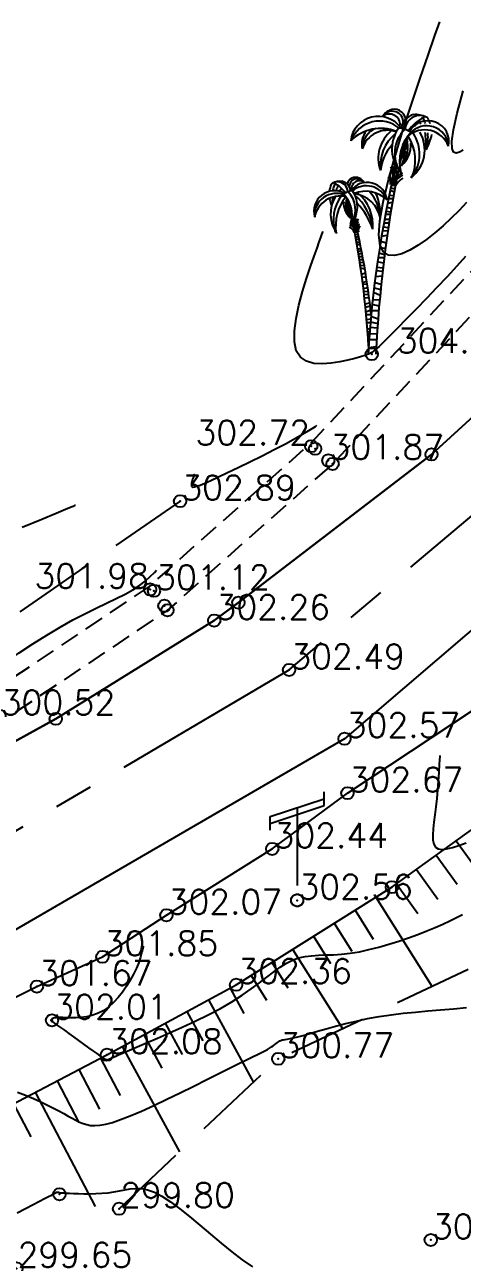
# Model space of a CAD drawing. Header units: millimetres. Extents: x 524954 to 526204, y 9523489 to 9524010.
# Drawn here: x 525954.1 to 525971.9, y 9523795 to 9523845.5 of the extents above; entities that cross this region are included whole.
import ezdxf
from ezdxf.enums import TextEntityAlignment as Align

# ---------------------------------------------------------------- set-up
doc = ezdxf.new("R2010")
doc.units = ezdxf.units.MM
doc.header["$PDMODE"] = 32
doc.header["$PDSIZE"] = 0.5
for name, pattern in [('ACAD_ISO12W100', [21, 12, -3, 0, -3, 0, -3]), ('AXES2', [28.575, 19.05, -3.175, 3.175, -3.175]), ('CACHE2', [4.7625, 3.175, -1.5875])]:
    doc.linetypes.add(name, pattern=pattern)
for name, color, linetype in [('Arbre', 34, 'ACAD_ISO12W100'), ('Axe_Route_Existante', 1, 'AXES2'), ('Bas_Talus', 40, 'CACHE2'), ('Bord_Route_Existante', 6, 'Continuous'), ('Borde_Piste', 7, 'CACHE2'), ('Caniveau', 5, 'CACHE2'), ('CN_01_00', 3, 'Continuous'), ('CN_02_00', 4, 'Continuous'), ('CN_05_00', 6, 'Continuous'), ('CN_10_00', 1, 'Continuous'), ('Haut_Talus', 30, 'Continuous'), ('Réseau_Electrique', 1, 'CACHE2'), ('Talus', 2, 'Continuous'), ('TopoAlt', 3, 'Continuous'), ('TOPOJIS', 7, 'Continuous')]:
    doc.layers.add(name, color=color, linetype=linetype)
doc.layers.add('Bord_Route_Existante_POLY3D', color=6, linetype='Continuous', plot=False)
doc.layers.add('Trottoir', color=7, linetype='Continuous', true_color=0xff6666)
doc.styles.add('Simplex 1.0', font='Simplex.shx', dxfattribs={"width": 0.99, "height": 1})

# ---------------------------------------------------------------- blocks, each defined once
blk = doc.blocks.new('TCPOINT M')
at = {"color": 0}
blk.add_point((0, 0), dxfattribs=at)
at = {"layer": 'TopoAlt', "style": 'Simplex 1.0', "width": 0.99}
blk.add_attdef('ALT', (0.15, 0.15), '', height=1, dxfattribs=at)
blk = doc.blocks.new('e004')
at = {"color": 0}
blk.add_line((0, 3.777478), (0, 0.25), dxfattribs=at)
for points in [[(-1.096503, 3.137365), (-1.096503, 3.412949), (1.096503, 4.142007), (1.096503, 4.417591)], [(-1.096503, 2.861781), (-1.096503, 3.137365), (1.096503, 3.866423), (1.096503, 4.142007)]]:
    blk.add_lwpolyline(points, dxfattribs=at)
blk.add_circle((0, 0), 0.25, dxfattribs=at)
blk = doc.blocks.new('v086')
at = {"color": 0, "linetype": 'Continuous'}
for p, q in [((0.913, 6.6), (0.752, 6.667)), ((0.778, 6.785), (0.937, 6.736)), ((0.648, 6.16), (0.843, 6.201)), ((0.866, 6.334), (0.683, 6.335)), ((0.712, 6.475), (0.89, 6.47)), ((0.759, 5.691), (0.557, 5.695)), ((0.464, 5.187), (0.677, 5.162)), ((0.704, 5.342), (0.492, 5.341)), ((0.521, 5.499), (0.728, 5.497)), ((-0.555, 4.897), (-0.67, 4.861)), ((-0.653, 4.763), (-0.537, 4.811)), ((-0.508, 4.672), (-0.636, 4.669)), ((-0.619, 4.571), (-0.487, 4.571)), ((0.585, 4.52), (0.362, 4.587)), ((0.399, 4.81), (0.632, 4.852)), ((0.654, 5.007), (0.437, 5.033)), ((-0.462, 4.445), (-0.603, 4.475)), ((-0.542, 4.106), (-0.396, 4.109)), ((0.524, 4.055), (0.288, 4.123)), ((0.323, 4.346), (0.559, 4.324)), ((-0.37, 3.967), (-0.52, 3.966)), ((-0.502, 3.854), (-0.349, 3.853)), ((-0.329, 3.742), (-0.483, 3.724)), ((-0.466, 3.612), (-0.309, 3.631)), ((0.204, 3.55), (0.459, 3.523)), ((0.48, 3.703), (0.235, 3.767)), ((0.261, 3.946), (0.51, 3.943)), ((-0.282, 3.47), (-0.45, 3.5)), ((-0.416, 3.26), (-0.255, 3.309)), ((-0.227, 3.135), (-0.397, 3.119)), ((0.153, 3.171), (0.421, 3.193)), ((0.442, 3.372), (0.183, 3.395)), ((-0.372, 2.924), (-0.202, 2.974)), ((-0.182, 2.846), (-0.362, 2.843)), ((-0.34, 2.67), (-0.163, 2.716)), ((-0.141, 2.559), (-0.325, 2.54)), ((0.094, 2.705), (0.363, 2.64)), ((0.383, 2.839), (0.119, 2.906)), ((-0.312, 2.431), (-0.125, 2.447)), ((-0.104, 2.285), (-0.298, 2.301)), ((-0.27, 2.046), (-0.079, 2.094)), ((0.299, 1.955), (0.016, 2.019)), ((0.038, 2.221), (0.323, 2.219)), ((0.339, 2.397), (0.071, 2.511)), ((-0.061, 1.949), (-0.256, 1.902)), ((-0.239, 1.726), (-0.045, 1.809)), ((-0.021, 1.599), (-0.227, 1.598)), ((0.256, 1.423), (-0.033, 1.532)), ((-0.009, 1.779), (0.284, 1.777)), ((-0.21, 1.407), (-0.041, 1.445)), ((-0.056, 1.279), (-0.199, 1.279)), ((-0.178, 1.022), (-0.075, 1.062)), ((0.23, 1.065), (-0.073, 1.089)), ((-0.053, 1.312), (0.243, 1.245)), ((-0.087, 0.913), (-0.169, 0.894)), ((-0.16, 0.764), (-0.099, 0.769)), ((-0.112, 0.592), (-0.148, 0.589)), ((0.199, 0.578), (-0.113, 0.58)), ((-0.093, 0.846), (0.214, 0.823)), ((-0.137, 0.413), (-0.125, 0.413)), ((-0.135, 0.268), (0.184, 0.313))]:
    blk.add_line(p, q, dxfattribs=at)
for points in [[(0.584, 5.832), (0.778, 5.806), (0.799, 5.939), (0.613, 5.982)], [(-0.415, 4.208), (-0.555, 4.19), (-0.571, 4.285), (-0.436, 4.316)]]:
    blk.add_lwpolyline(points, dxfattribs=at)
for centre, major_axis, start_param, end_param in [((0.266, 8.565), (-0.8, 0.8), 4.543621, 6.949563), ((0.968, 9.378), (-0.434, 0.434), -0.365374, 0.270207), ((0.833, 9.452), (0.32, 0.32), 5.432163, 8.042812), ((0.717, 9.35), (-0.311, 0.311), 3.856519, 6.124858), ((0.915, 9.496), (0.343, 0.343), 5.721264, 7.488608), ((1.885, 9.087), (0.5, 0.5), 1.055685, 2.130159), ((1.885, 9.087), (0.5, 0.5), 1.055685, 2.130159), ((1.97, 9.112), (0.439, 0.439), 0.765205, 2.28061), ((2.981, 8.053), (-1.288, 1.288), -0.289655, 0.172518), ((2.287, 8.66), (0.606, 0.606), 5.286268, 8.128331), ((1.797, 8.907), (0.606, 0.606), 0.275761, 0.900245), ((0.637, 8.832), (-1.169, 1.169), 4.279385, 4.429902), ((2.176, 9.543), (0.0913, 0.0913), 5.969701, 7.564327), ((1.04, 8.963), (0.993, 0.993), 5.803876, 5.969701), ((0.366, 7.455), (1.235, 1.235), 0.409404, 1.562431), ((0.314, 8.27), (-0.872, 0.872), -1.489859, 0.40733), ((0.506, 8.544), (0.648, 0.648), 1.707828, 2.553633), ((0.635, 8.051), (-0.76, 0.76), -1.130412, 0.48989), ((0.451, 8.426), (0.582, 0.582), 1.148453, 2.364576), ((1.698, 7.989), (1.013, 1.013), 1.456119, 2.71469), ((2.25, 8.364), (1.013, 1.013), 1.741925, 3.086276), ((2.297, 8.181), (0.965, 0.965), 1.554627, 2.949564), ((1.153, 9.112), (-0.0757, 0.0757), -1.073976, 0.017832), ((0.467, 6.801), (1.781, 1.781), 0.315724, 0.49682), ((1.754, 9.274), (-0.345, 0.345), 0.96682, 0.985777), ((2.154, 8.101), (0.737, 0.737), 5.869256, 7.785388), ((0.37, 8.139), (-1.114, 1.114), 4.602344, 4.657259), ((2.237, 8.42), (0.63, 0.63), 5.564562, 7.94182), ((0.75, 8.328), (0.995, 0.995), 6.24768, 6.304825), ((-0.968, 7.714), (-2.401, 2.401), 4.43811, 4.489577), ((2.017, 7.689), (-1.182, 1.182), -0.096845, 0.891685), ((2.834, 7.856), (1.21, 1.21), 1.583096, 2.62056), ((51.902, -2.809), (36.668, 36.668), 2.132745, 2.151605), ((0.291, 8.43), (-0.832, 0.832), 3.249537, 4.248088), ((0.524, 8.52), (0.759, 0.759), 4.6172, 5.568591), ((-0.401, 8.364), (-1.24, 1.24), 3.518038, 4.059932), ((1.666, 8.435), (0.295, 0.295), 1.54591, 2.412667), ((1.734, 8.295), (-0.328, 0.328), -0.177386, 0.514376), ((1.815, 8.311), (-0.404, 0.404), -0.119118, 0.32789), ((-0.054, 7.901), (-1.291, 1.291), 3.518519, 4.50058), ((0.75, 8.328), (0.995, 0.995), 4.570413, 6.034338), ((0.37, 8.139), (-1.114, 1.114), 3.329859, 4.501417), ((-2.21, 8.417), (-3.129, 3.129), 3.915053, 4.068097), ((0.637, 8.832), (1.169, 1.169), 5.194213, 5.609916), ((0.283, 9.406), (-1.561, 1.561), 3.422204, 3.722974), ((2.151, 7.303), (1.276, 1.276), 1.609765, 2.254459), ((2.013, 7.74), (-0.638, 0.638), -0.106229, 0.516912), ((2.434, 7.151), (-1.044, 1.044), -0.018257, 0.226861), ((1.697, 7.845), (0.372, 0.372), 1.40174, 2.097976), ((1.622, 8.177), (0.303, 0.303), 1.189404, 2.251617), ((1.484, 8.101), (0.197, 0.197), 1.006897, 1.966877), ((1.765, 7.894), (0.476, 0.476), 1.25274, 1.625031), ((45.14, -2.749), (-32.085, 32.085), 0.553165, 0.725224), ((0.346, 7.289), (-0.374, 0.374), 3.587417, 4.609071), ((-0.217, 7.332), (0.798, 0.798), 5.302294, 5.778335), ((0.414, 7.627), (-0.378, 0.378), 3.819968, 4.421803), ((1.319, 7.539), (-0.237, 0.237), 0.412988, 0.738533), ((-0.655, 6.855), (-0.248, 0.248), -1.205423, 0.561922), ((-0.596, 6.823), (-0.231, 0.231), 4.523559, 7.134208), ((-0.512, 6.75), (0.225, 0.225), 0.158328, 2.426666), ((-0.693, 6.77), (0.314, 0.314), 6.012978, 6.648559), ((52.179, -2.531), (36.822, 36.822), 2.16181, 2.307515), ((0.453, 6.995), (-0.222, 0.222), 3.66663, 4.742017), ((-0.529, 6.941), (0.94, 0.94), 5.510562, 5.816225), ((0.198, 7.113), (-0.49, 0.49), 3.668676, 4.501656), ((1.364, 6.874), (0.351, 0.351), 1.169093, 2.410748), ((1.456, 6.782), (-0.39, 0.39), -0.391749, 0.624931), ((0.405, 7.376), (0.425, 0.425), 5.004172, 5.80219), ((1.718, 6.472), (-0.594, 0.594), -0.216525, 0.292256), ((1.311, 7.075), (-0.22, 0.22), -0.57051, 0.731872), ((-1.522, 5.832), (0.589, 0.589), 0.26243, 2.651274), ((-1.443, 5.658), (0.633, 0.633), 0.411996, 2.390474), ((0.803, 5.999), (1.855, 1.855), 1.992729, 2.110793), ((-1.565, 6.889), (0.066, 0.066), 0.289655, 1.88428), ((1.21, 5.844), (-2.07, 2.07), 0.3977, 0.502534), ((-1.291, 6.429), (-0.438, 0.438), -0.900245, -0.275761), ((-2.147, 5.813), (-0.931, 0.931), 4.539871, 5.002044), ((5.915, 3.852), (5.578, 5.578), 1.96265, 1.991354), ((-1.417, 6.578), (-0.317, 0.317), 4.002575, 5.51798), ((-0.086, 4.876), (1.535, 1.535), 1.328193, 1.397872), ((-1.355, 6.56), (0.361, 0.361), 5.723823, 6.798297), ((-0.331, 4.908), (-1.287, 1.287), -0.49682, -0.315724), ((-0.331, 4.908), (-1.287, 1.287), -0.49682, -0.315724), ((-0.261, 5.875), (0.805, 0.805), 1.625926, 1.680842), ((-1.653, 5.905), (0.697, 0.697), 4.904417, 6.299355), ((-1.261, 6.695), (0.249, 0.249), 5.297409, 5.316365), ((-0.186, 6.183), (-0.578, 0.578), 4.046011, 6.451954), ((-0.826, 6.578), (-0.0547, 0.0547), 4.694557, 5.786365), ((-1.619, 6.037), (0.732, 0.732), 4.767705, 6.112057), ((-0.22, 5.97), (0.63, 0.63), 5.875855, 7.773045), ((-0.258, 5.38), (-0.892, 0.892), -1.562431, -0.409404), ((-1.683, 5.25), (-1.222, 1.222), 3.835413, 4.803049), ((-1.293, 5.51), (-1.157, 1.157), 3.961981, 4.687715), ((-2.064, 5.626), (-1.713, 1.713), 3.88614, 4.326018), ((-1.291, 5.373), (0.756, 0.756), 0.562555, 2.151709), ((-0.324, 5.716), (0.96, 0.96), 1.806808, 2.971312), ((-0.154, 6.644), (1.128, 1.128), 2.560211, 2.730874), ((0.109, 5.469), (-1.184, 1.184), 0.16604, 1.088775), ((-0.41, 6.23), (0.845, 0.845), 2.244066, 2.403414), ((0.545, 5.199), (-1.427, 1.427), 0.136365, 0.927497), ((1.648, 5.929), (2.261, 2.261), 2.215089, 2.221901), ((-0.372, 6.15), (0.548, 0.548), 2.285391, 3.236781), ((-2.041, 5.67), (0.874, 0.874), 5.233422, 6.270885), ((-0.204, 6.085), (-0.601, 0.601), 0.464301, 1.462852), ((-1.246, 5.988), (-0.237, 0.237), 4.198013, 4.889775), ((-1.305, 5.999), (0.292, 0.292), 5.955295, 6.402303), ((-1.269, 5.698), (0.344, 0.344), 6.22895, 6.601242), ((-1.166, 5.902), (0.219, 0.219), 5.602365, 6.664577), ((-1.447, 5.587), (0.461, 0.461), 5.766274, 6.389415), ((0.296, 6.037), (-0.896, 0.896), 0.652457, 1.194351), ((-1.197, 6.089), (0.213, 0.213), 5.441314, 6.308071), ((-37.491, -2.035), (26.491, 26.491), 5.702377, 5.721237), ((-0.872, 5.302), (0.884, 0.884), 5.679028, 6.942131), ((-2.098, 4.862), (-1.52, 1.52), 4.042777, 4.780183), ((-2.694, 4.195), (-2.034, 2.034), 4.243986, 4.67699), ((-1.066, 5.847), (0.143, 0.143), 5.887105, 6.847085), ((-1.752, 5.161), (0.755, 0.755), 6.056324, 6.301442), ((-1.22, 5.662), (0.269, 0.269), 5.756005, 6.452242), ((-32.606, -1.991), (-23.181, 23.181), 4.03758, 4.159224), ((-0.293, 5.505), (-0.273, 0.273), 0.290586, 0.892421), ((-1.235, 4.67), (0.429, 0.429), 5.990929, 6.49971), ((-0.94, 5.106), (-0.159, 0.159), 3.980517, 5.282899), ((-1.045, 4.894), (0.282, 0.282), 5.658255, 6.674934), ((-0.979, 4.961), (0.254, 0.254), 5.443234, 6.684889), ((-37.691, -1.834), (26.602, 26.602), 5.555024, 5.692172), ((-0.286, 5.324), (0.307, 0.307), 2.051791, 2.84981), ((-0.947, 5.442), (-0.171, 0.171), 3.973856, 4.299401), ((0.163, 5.292), (-0.577, 0.577), 0.504851, 0.980892), ((-0.137, 5.134), (-0.354, 0.354), 0.210733, 1.043713), ((-0.243, 5.261), (-0.271, 0.271), 0.103318, 1.124972), ((0.389, 5.009), (-0.679, 0.679), 0.46696, 0.772623), ((-0.321, 5.048), (-0.161, 0.161), -0.029628, 1.045759)]:
    blk.add_ellipse(centre, major_axis=major_axis, ratio=1, start_param=start_param, end_param=end_param, dxfattribs=at)

msp = doc.modelspace()

# ---------------------------------------------------------------- linework, layer by layer
at = {"layer": 'Axe_Route_Existante', "ltscale": 0.5, "flags": 128}
msp.add_lwpolyline([(525586.699, 9523773.004), (525594.438, 9523777.106), (525618.223, 9523789.407), (525625.013, 9523793.73), (525631.595, 9523797.596), (525637.632, 9523800.898), (525652.791, 9523807.42), (525669.106, 9523811.823), (525685.979, 9523814.884), (525693.088, 9523815.654), (525707.454, 9523816.694), (525717.039, 9523816.84), (525725.297, 9523816.644), (525729.698, 9523816.378), (525741.406, 9523815.177), (525741.84, 9523815.117), (525749.699, 9523813.877), (525775.145, 9523809.302), (525803.422, 9523804.201), (525817.048, 9523801.682), (525827.851, 9523799.771), (525839.056, 9523798.429), (525854.65, 9523797.376), (525870.172, 9523796.814), (525884.208, 9523797.02), (525899.003, 9523797.789), (525917.125, 9523799.773), (525932.341, 9523803.156), (525937.747, 9523804.809), (525941.803, 9523806.256), (525947.141, 9523808.768), (525964.848, 9523819.198), (525980.541, 9523832.453), (525991.817, 9523846.401), (526001.896, 9523863.645), (526032.968, 9523917.472), (526051.53, 9523951.634), (526076.259, 9523995.188)], dxfattribs=at)
at = {"layer": 'Bas_Talus', "flags": 128}
msp.add_lwpolyline([(525957.92, 9523797.232), (525964.409, 9523803.341), (525972.235, 9523807.045), (525974.688, 9523809.256)], dxfattribs=at)
at = {"layer": 'Bord_Route_Existante', "flags": 128}
for points in [[(526005.046, 9523861.929), (525996.6, 9523847.299), (525994.689, 9523844.347), (525983.277, 9523830.232), (525967.105, 9523816.393), (525948.42, 9523805.544), (525945.886, 9523804.22), (525940.911, 9523802.137), (525933.059, 9523799.742), (525917.724, 9523796.301), (525910.579, 9523795.372), (525899.19, 9523794.37), (525884.152, 9523793.467), (525869.882, 9523793.206)], [(525875.063, 9523800.284), (525883.995, 9523800.513), (525886.131, 9523800.645), (525898.814, 9523801.282), (525903.445, 9523801.665), (525909.479, 9523802.36), (525914.558, 9523802.959), (525916.743, 9523803.267), (525920.356, 9523803.894), (525926.379, 9523805.213), (525931.338, 9523806.479), (525932.816, 9523806.972), (525940.502, 9523809.723), (525945.585, 9523811.907), (525947.852, 9523813.075), (525955.344, 9523817.205), (525961.799, 9523821.209), (525962.781, 9523821.94), (525970.648, 9523827.982), (525977.621, 9523834.354)]]:
    msp.add_lwpolyline(points, dxfattribs=at)
at = {"layer": 'Bord_Route_Existante_POLY3D'}
for points in [[(526013.154, 9523890.734, 308.37), (526004.258, 9523874.895, 307.32), (525999.818, 9523866.981, 306.67), (525998.821, 9523865.297, 306.55), (525997.166, 9523862.351, 306.27), (525993.25, 9523855.431, 305.7), (525990.485, 9523850.842, 305.34), (525988.674, 9523848.001, 305.08), (525987.097, 9523845.854, 304.87), (525979.224, 9523836.114, 304.02), (525977.621, 9523834.354, 303.84), (525970.648, 9523827.982, 303.12), (525962.781, 9523821.94, 302.36), (525961.799, 9523821.209, 302.26), (525955.344, 9523817.205, 301.72), (525947.852, 9523813.075, 301.05)], [(526013.385, 9523876.804, 307.75), (526006.191, 9523863.842, 306.89), (526005.046, 9523861.929, 306.73), (525996.6, 9523847.299, 305.51), (525994.689, 9523844.347, 305.26), (525983.277, 9523830.232, 304.05), (525967.105, 9523816.393, 302.57), (525948.42, 9523805.544, 301.06), (525945.886, 9523804.22, 300.87), (525940.911, 9523802.137, 300.45), (525933.059, 9523799.742, 299.83), (525917.724, 9523796.301, 298.79), (525915.068, 9523795.885, 298.64), (525910.579, 9523795.372, 298.26), (525899.19, 9523794.37, 297.34), (525884.152, 9523793.467, 296.28), (525869.882, 9523793.206, 295.29)]]:
    msp.add_polyline3d(points, dxfattribs=at)
at = {"layer": 'Borde_Piste', "elevation": 302.89, "flags": 128}
msp.add_lwpolyline([(525960.409, 9523826.078), (525946.893, 9523816.754), (525938.312, 9523817.36), (525915.502, 9523818.886), (525917.749, 9523824.434)], dxfattribs=at)
at = {"layer": 'Caniveau', "ltscale": 0.25, "elevation": 307.27, "flags": 128}
for points in [[(526001.693, 9523876.706), (525992.67, 9523862.583), (525988.317, 9523856.056), (525986.483, 9523853.58), (525979.846, 9523844.667), (525972.556, 9523835.757), (525965.764, 9523828.474), (525959.142, 9523822.599), (525952.525, 9523818.152), (525945.24, 9523814.478), (525937.422, 9523811.365), (525929.415, 9523808.87), (525922.977, 9523807.359), (525911.343, 9523805.517), (525900.219, 9523804.772), (525883.548, 9523804.534), (525871.514, 9523804.226), (525863.676, 9523804.152), (525858.551, 9523804.354), (525852.271, 9523804.619), (525845.799, 9523805.015), (525839.474, 9523805.458), (525832.921, 9523806.263), (525825.213, 9523807.529), (525818.468, 9523808.739), (525811.153, 9523810.025), (525805.831, 9523810.986), (525799.485, 9523812), (525787.157, 9523814.173), (525774.027, 9523816.47), (525761.815, 9523818.599), (525751.77, 9523820.346), (525742.028, 9523821.356), (525725.747, 9523822.327), (525717.412, 9523822.531), (525706.745, 9523822.088), (525692.923, 9523821.483), (525685.51, 9523820.415), (525667.69, 9523817.467), (525650.531, 9523812.577), (525633.827, 9523805.677), (525628.951, 9523803.575)], [(526002.725, 9523876.046), (525993.696, 9523861.913), (525989.319, 9523855.351), (525987.467, 9523852.849), (525980.812, 9523843.913), (525973.479, 9523834.951), (525966.621, 9523827.596), (525959.894, 9523821.628), (525953.145, 9523817.092), (525945.744, 9523813.359), (525937.832, 9523810.209), (525929.738, 9523807.687), (525923.213, 9523806.156), (525911.48, 9523804.298), (525900.269, 9523803.548), (525883.572, 9523803.309), (525871.536, 9523803.001), (525863.657, 9523802.926), (525858.501, 9523803.129), (525852.208, 9523803.396), (525845.719, 9523803.793), (525839.356, 9523804.238), (525832.747, 9523805.05), (525825.006, 9523806.322), (525818.254, 9523807.532), (525810.938, 9523808.819), (525805.625, 9523809.779), (525799.282, 9523810.792), (525786.945, 9523812.967), (525773.816, 9523815.263), (525761.605, 9523817.392), (525751.602, 9523819.132), (525741.928, 9523820.134), (525725.695, 9523821.102), (525717.422, 9523821.306), (525706.806, 9523820.864), (525693.255, 9523820.056), (525685.68, 9523819.201), (525667.959, 9523816.269), (525650.934, 9523811.417), (525634.345, 9523804.565), (525630.007, 9523801.744)]]:
    msp.add_lwpolyline(points, dxfattribs=at)
at = {"layer": 'CN_01_00', "flags": 128}
for points, elevation in [([(525960.985, 9523827.167), (525960.985, 9523827.167), (525960.985, 9523827.166), (525960.983, 9523827.162), (525960.981, 9523827.155), (525960.977, 9523827.143), (525960.97, 9523827.125), (525960.962, 9523827.1), (525960.95, 9523827.067), (525960.936, 9523827.026), (525960.919, 9523826.977), (525960.903, 9523826.924), (525960.889, 9523826.87), (525960.877, 9523826.816), (525960.87, 9523826.765), (525960.87, 9523826.721), (525960.878, 9523826.685), (525960.896, 9523826.66), (525960.933, 9523826.649), (525960.994, 9523826.656), (525961.09, 9523826.684), (525961.226, 9523826.735), (525961.413, 9523826.814), (525961.657, 9523826.923), (525961.966, 9523827.066), (525962.345, 9523827.244), (525962.779, 9523827.452), (525963.252, 9523827.682), (525963.746, 9523827.928), (525964.243, 9523828.181), (525964.726, 9523828.435), (525965.177, 9523828.682), (525965.579, 9523828.915), (525965.918, 9523829.128), (525965.982, 9523829.172)], 303), ([(525953.98, 9523825.017), (525954.781, 9523825.349), (525955.355, 9523825.587), (525955.74, 9523825.746), (525955.973, 9523825.843), (525956.093, 9523825.892), (525956.137, 9523825.911), (525956.143, 9523825.913)], 303), ([(525970.99, 9523815.709), (525970.988, 9523815.685), (525970.966, 9523815.361), (525970.943, 9523815.02), (525970.918, 9523814.667), (525970.891, 9523814.31), (525970.859, 9523813.957), (525970.824, 9523813.615), (525970.785, 9523813.291), (525970.747, 9523812.99), (525970.717, 9523812.716), (525970.702, 9523812.473), (525970.708, 9523812.266), (525970.741, 9523812.099), (525970.808, 9523811.976), (525970.915, 9523811.902), (525971.068, 9523811.879), (525971.264, 9523811.9), (525971.498, 9523811.957), (525971.766, 9523812.041), (525972.066, 9523812.143)], 303), ([(525953.784, 9523801.986), (525954.116, 9523801.855), (525954.435, 9523801.721), (525954.735, 9523801.587), (525955.01, 9523801.457), (525955.255, 9523801.333), (525955.474, 9523801.216), (525955.67, 9523801.108), (525955.848, 9523801.008), (525956.011, 9523800.918), (525956.164, 9523800.837), (525956.311, 9523800.767), (525956.455, 9523800.708), (525956.603, 9523800.662), (525956.761, 9523800.631), (525956.937, 9523800.621), (525957.139, 9523800.635), (525957.377, 9523800.677), (525957.657, 9523800.752), (525957.987, 9523800.863), (525958.377, 9523801.016), (525958.83, 9523801.211), (525959.332, 9523801.44), (525959.867, 9523801.694), (525960.417, 9523801.962), (525960.966, 9523802.234), (525961.495, 9523802.498), (525961.987, 9523802.746), (525962.426, 9523802.966), (525962.798, 9523803.15), (525963.107, 9523803.302), (525963.36, 9523803.425), (525963.564, 9523803.524), (525963.729, 9523803.604), (525963.86, 9523803.669), (525963.967, 9523803.725), (525964.056, 9523803.776), (525964.134, 9523803.826), (525964.203, 9523803.875), (525964.266, 9523803.921), (525964.322, 9523803.965), (525964.374, 9523804.005), (525964.423, 9523804.04), (525964.47, 9523804.07), (525964.517, 9523804.094), (525964.565, 9523804.111), (525964.62, 9523804.123), (525964.688, 9523804.135), (525964.774, 9523804.15), (525964.885, 9523804.17), (525965.027, 9523804.2), (525965.205, 9523804.242), (525965.425, 9523804.299), (525965.693, 9523804.374), (525966.003, 9523804.464), (525966.353, 9523804.564), (525966.737, 9523804.67), (525967.15, 9523804.778), (525967.588, 9523804.882), (525968.045, 9523804.98), (525968.517, 9523805.066), (525969, 9523805.138), (525969.492, 9523805.198), (525969.993, 9523805.249), (525970.503, 9523805.294), (525971.02, 9523805.338), (525971.545, 9523805.383), (525972.075, 9523805.433)], 301)]:
    msp.add_lwpolyline(points, dxfattribs=dict(at, elevation=elevation))
at = {"layer": 'CN_02_00', "flags": 128}
for points, elevation in [([(525971.934, 9523840.385), (525971.787, 9523840.3), (525971.654, 9523840.262), (525971.55, 9523840.303), (525971.488, 9523840.454), (525971.482, 9523840.748), (525971.547, 9523841.216), (525971.695, 9523841.89), (525971.94, 9523842.802)], 306), ([(525972.037, 9523836.054), (525971.681, 9523835.656), (525971.286, 9523835.227), (525970.866, 9523834.783), (525970.438, 9523834.336), (525970.017, 9523833.902), (525969.619, 9523833.494), (525969.258, 9523833.127), (525968.951, 9523832.816), (525968.707, 9523832.57), (525968.516, 9523832.383), (525968.36, 9523832.245), (525968.223, 9523832.143), (525968.088, 9523832.069), (525967.939, 9523832.01), (525967.759, 9523831.956), (525967.531, 9523831.897), (525967.245, 9523831.825), (525966.915, 9523831.754), (525966.561, 9523831.697), (525966.203, 9523831.672), (525965.862, 9523831.694), (525965.558, 9523831.78), (525965.311, 9523831.945), (525965.141, 9523832.204), (525965.062, 9523832.568), (525965.065, 9523833.017), (525965.132, 9523833.526), (525965.248, 9523834.068), (525965.395, 9523834.619), (525965.559, 9523835.152), (525965.722, 9523835.642), (525965.869, 9523836.064), (525965.985, 9523836.397), (525966.073, 9523836.647), (525966.136, 9523836.826), (525966.178, 9523836.946), (525966.203, 9523837.019), (525966.216, 9523837.057), (525966.221, 9523837.07), (525966.222, 9523837.072)], 304), ([(525950.868, 9523817.794), (525951.029, 9523817.908), (525951.379, 9523818.157), (525951.79, 9523818.452), (525952.255, 9523818.784), (525952.761, 9523819.142), (525953.298, 9523819.516), (525953.853, 9523819.894), (525954.416, 9523820.265), (525954.975, 9523820.619), (525955.519, 9523820.944), (525956.039, 9523821.233), (525956.529, 9523821.488), (525956.989, 9523821.715), (525957.416, 9523821.92), (525957.809, 9523822.109), (525958.165, 9523822.288), (525958.481, 9523822.463), (525958.757, 9523822.64), (525958.991, 9523822.822), (525959.19, 9523823.003), (525959.362, 9523823.175), (525959.446, 9523823.26)], 302), ([(525958.904, 9523807.938), (525958.9, 9523807.909), (525958.855, 9523807.7), (525958.796, 9523807.487), (525958.721, 9523807.267), (525958.627, 9523807.037), (525958.513, 9523806.797), (525958.381, 9523806.551), (525958.231, 9523806.306), (525958.065, 9523806.067), (525957.885, 9523805.841), (525957.691, 9523805.635), (525957.486, 9523805.454), (525957.27, 9523805.305), (525957.046, 9523805.192), (525956.818, 9523805.113), (525956.591, 9523805.06), (525956.369, 9523805.03), (525956.158, 9523805.017), (525955.962, 9523805.015), (525955.786, 9523805.02), (525955.635, 9523805.024), (525955.513, 9523805.026), (525955.416, 9523805.023), (525955.342, 9523805.017), (525955.287, 9523805.009), (525955.248, 9523804.999), (525955.221, 9523804.988), (525955.202, 9523804.976), (525955.188, 9523804.965), (525955.177, 9523804.955), (525955.167, 9523804.946), (525955.158, 9523804.938), (525955.152, 9523804.931), (525955.147, 9523804.925), (525955.143, 9523804.919), (525955.142, 9523804.914), (525955.142, 9523804.909), (525955.145, 9523804.904), (525955.153, 9523804.896), (525955.171, 9523804.882), (525955.203, 9523804.859), (525955.252, 9523804.825), (525955.322, 9523804.775), (525955.417, 9523804.707), (525955.541, 9523804.618), (525955.695, 9523804.506), (525955.875, 9523804.375), (525956.07, 9523804.233), (525956.274, 9523804.085), (525956.478, 9523803.937), (525956.674, 9523803.795), (525956.854, 9523803.665), (525957.01, 9523803.555), (525957.135, 9523803.467), (525957.233, 9523803.402), (525957.308, 9523803.356), (525957.364, 9523803.327), (525957.407, 9523803.311), (525957.44, 9523803.307), (525957.47, 9523803.312), (525957.499, 9523803.323), (525957.534, 9523803.338), (525957.583, 9523803.36), (525957.655, 9523803.392), (525957.758, 9523803.438), (525957.901, 9523803.501), (525958.092, 9523803.584), (525958.342, 9523803.692), (525958.658, 9523803.826), (525959.045, 9523803.991), (525959.491, 9523804.182), (525959.981, 9523804.396), (525960.498, 9523804.628), (525961.026, 9523804.876), (525961.549, 9523805.134), (525962.052, 9523805.399), (525962.518, 9523805.667), (525962.936, 9523805.933), (525963.308, 9523806.193), (525963.642, 9523806.443), (525963.944, 9523806.677), (525964.222, 9523806.891), (525964.484, 9523807.081), (525964.736, 9523807.24), (525964.985, 9523807.365), (525965.237, 9523807.454), (525965.497, 9523807.511), (525965.766, 9523807.545), (525966.046, 9523807.564), (525966.341, 9523807.576), (525966.653, 9523807.589), (525966.983, 9523807.611), (525967.335, 9523807.649), (525967.709, 9523807.711), (525968.1, 9523807.794), (525968.503, 9523807.895), (525968.91, 9523808.011), (525969.316, 9523808.138), (525969.713, 9523808.273), (525970.096, 9523808.414), (525970.458, 9523808.555), (525970.794, 9523808.696), (525971.105, 9523808.833), (525971.394, 9523808.969), (525971.663, 9523809.101), (525971.914, 9523809.229)], 302)]:
    msp.add_lwpolyline(points, dxfattribs=dict(at, elevation=elevation))
at = {"layer": 'CN_05_00', "elevation": 305, "flags": 128}
msp.add_lwpolyline([(525972.08, 9523838.257), (525971.774, 9523837.931), (525971.453, 9523837.612), (525971.122, 9523837.305), (525970.784, 9523837.015), (525970.442, 9523836.75), (525970.1, 9523836.512), (525969.761, 9523836.312), (525969.439, 9523836.165), (525969.145, 9523836.091), (525968.891, 9523836.11), (525968.692, 9523836.241), (525968.558, 9523836.504), (525968.503, 9523836.918), (525968.54, 9523837.503), (525968.676, 9523838.267), (525968.895, 9523839.176), (525969.176, 9523840.182), (525969.499, 9523841.239), (525969.842, 9523842.302), (525970.185, 9523843.324), (525970.507, 9523844.259), (525970.787, 9523845.06), (525970.984, 9523845.622)], dxfattribs=at)
at = {"layer": 'CN_10_00', "elevation": 300, "flags": 128}
msp.add_lwpolyline([(525953.772, 9523797.058), (525954.115, 9523797.237), (525954.422, 9523797.397), (525954.682, 9523797.533), (525954.891, 9523797.642), (525955.051, 9523797.726), (525955.17, 9523797.789), (525955.254, 9523797.834), (525955.31, 9523797.865), (525955.344, 9523797.883), (525955.364, 9523797.894), (525955.376, 9523797.901), (525955.385, 9523797.905), (525955.394, 9523797.909), (525955.401, 9523797.911), (525955.408, 9523797.912), (525955.414, 9523797.913), (525955.42, 9523797.913), (525955.426, 9523797.912), (525955.432, 9523797.91), (525955.438, 9523797.909), (525955.445, 9523797.907), (525955.452, 9523797.905), (525955.458, 9523797.902), (525955.465, 9523797.9), (525955.471, 9523797.897), (525955.477, 9523797.894), (525955.482, 9523797.892), (525955.488, 9523797.889), (525955.497, 9523797.887), (525955.516, 9523797.884), (525955.547, 9523797.881), (525955.597, 9523797.877), (525955.67, 9523797.873), (525955.769, 9523797.868), (525955.901, 9523797.862), (525956.068, 9523797.855), (525956.264, 9523797.848), (525956.484, 9523797.844), (525956.722, 9523797.844), (525956.97, 9523797.849), (525957.222, 9523797.862), (525957.472, 9523797.884), (525957.713, 9523797.916), (525957.94, 9523797.959), (525958.159, 9523798.005), (525958.376, 9523798.042), (525958.598, 9523798.06), (525958.832, 9523798.05), (525959.084, 9523798), (525959.36, 9523797.9), (525959.669, 9523797.741), (525960.014, 9523797.515), (525960.391, 9523797.233), (525960.792, 9523796.908), (525961.213, 9523796.556), (525961.644, 9523796.19), (525962.081, 9523795.824), (525962.516, 9523795.473), (525962.942, 9523795.15), (525963.355, 9523794.867)], dxfattribs=at)
at = {"layer": 'Haut_Talus', "flags": 128}
msp.add_lwpolyline([(525947.424, 9523798.263), (525957.429, 9523803.508), (525962.69, 9523806.365), (525969.035, 9523810.342), (525972.76, 9523813.03)], dxfattribs=at)
at = {"layer": 'Talus'}
for p, q in [((525971.653, 9523812.231), (525974.149, 9523808.77)), ((525970.842, 9523811.646), (525971.695, 9523810.463)), ((525970.031, 9523811.061), (525970.906, 9523809.849)), ((525969.22, 9523810.476), (525970.091, 9523809.269)), ((525968.381, 9523809.933), (525970.659, 9523806.299)), ((525967.534, 9523809.401), (525968.272, 9523808.224)), ((525966.687, 9523808.87), (525967.404, 9523807.726)), ((525965.839, 9523808.339), (525966.536, 9523807.228)), ((525964.992, 9523807.808), (525967.018, 9523804.576)), ((525964.145, 9523807.277), (525964.799, 9523806.233)), ((525963.298, 9523806.745), (525963.931, 9523805.735)), ((525962.441, 9523806.23), (525963.009, 9523805.184)), ((525960.684, 9523805.275), (525961.336, 9523804.075)), ((525961.563, 9523805.752), (525963.392, 9523802.384)), ((525959.805, 9523804.798), (525960.499, 9523803.521)), ((525958.926, 9523804.321), (525959.662, 9523802.966)), ((525958.047, 9523803.843), (525960.38, 9523799.548)), ((525957.167, 9523803.37), (525957.968, 9523801.842)), ((525956.281, 9523802.906), (525957.125, 9523801.295)), ((525955.395, 9523802.441), (525956.283, 9523800.748)), ((525954.51, 9523801.977), (525956.947, 9523797.328)), ((525953.624, 9523801.513), (525954.335, 9523800.157))]:
    msp.add_line(p, q, dxfattribs=at)
at = {"layer": 'Trottoir', "flags": 128}
msp.add_lwpolyline([(525946.48, 9523802.409), (525949.133, 9523803.684), (525950.999, 9523804.506), (525954.577, 9523806.288), (525957.242, 9523807.502), (525959.849, 9523809.195), (525964.162, 9523811.9), (525967.225, 9523814.173), (525972.398, 9523817.593), (525974.834, 9523819.573), (525977.049, 9523821.463), (525979.326, 9523823.405), (525979.326, 9523823.405), (525981.366, 9523825.352), (525983.733, 9523827.544), (525985.547, 9523829.419), (525989.751, 9523834.182), (525992.374, 9523837.546), (525995.729, 9523842.081), (525998.384, 9523846.01), (526006.94, 9523861.025), (526013.783, 9523873.096)], dxfattribs=at)

# ---------------------------------------------------------------- block references
at = {"layer": 'Arbre', "color": 3}
msp.add_blockref('v086', (525968.216, 9523832.072, 304), dxfattribs=at)
at = {"layer": 'Réseau_Electrique'}
msp.add_blockref('e004', (525965.177, 9523809.804, 302.56), dxfattribs=at)
at = {"layer": 'TOPOJIS'}
ref = msp.add_blockref('TCPOINT M', (525968.216, 9523832.072, 304), dxfattribs=at)
ref.add_attrib('ALT', '304.00', (525969.234, 9523832.122, 304), dxfattribs={"layer": 'TopoAlt', "height": 1, "style": 'Simplex 1.0', "width": 0.99})
ref = msp.add_blockref('TCPOINT M', (525965.752, 9523828.321, 302.72), dxfattribs=at)
ref.add_attrib('ALT', '302.72', dxfattribs={"layer": 'TopoAlt', "height": 1, "style": 'Simplex 1.0', "width": 0.99}).set_placement((525965.702, 9523828.371, 302.72), align=Align.RIGHT)
for p in [(525965.908, 9523828.216, 301.88), (525970.648, 9523827.982, 303.12), (525966.621, 9523827.596, 302.55), (525959.768, 9523821.812, 301.12), (525962.781, 9523821.94, 302.36), (525959.894, 9523821.628, 301.86), (525955.344, 9523817.205, 301.72), (525969.035, 9523810.342, 302.9), (525955.492, 9523797.82, 299.98)]:
    msp.add_blockref('TCPOINT M', p, dxfattribs=at)
ref = msp.add_blockref('TCPOINT M', (525966.446, 9523827.737, 301.87), dxfattribs=at)
ref.add_attrib('ALT', '301.87', (525966.496, 9523827.787, 301.87), dxfattribs={"layer": 'TopoAlt', "height": 1, "style": 'Simplex 1.0', "width": 0.99})
ref = msp.add_blockref('TCPOINT M', (525960.409, 9523826.078, 302.89), dxfattribs=at)
ref.add_attrib('ALT', '302.89', (525960.459, 9523826.128, 302.89), dxfattribs={"layer": 'TopoAlt', "height": 1, "style": 'Simplex 1.0', "width": 0.99})
ref = msp.add_blockref('TCPOINT M', (525959.19, 9523822.479, 301.98), dxfattribs=at)
ref.add_attrib('ALT', '301.98', dxfattribs={"layer": 'TopoAlt', "height": 1, "style": 'Simplex 1.0', "width": 0.99}).set_placement((525959.14, 9523822.529, 301.98), align=Align.RIGHT)
ref = msp.add_blockref('TCPOINT M', (525959.345, 9523822.423, 301.12), dxfattribs=at)
ref.add_attrib('ALT', '301.12', (525959.395, 9523822.473, 301.12), dxfattribs={"layer": 'TopoAlt', "height": 1, "style": 'Simplex 1.0', "width": 0.99})
ref = msp.add_blockref('TCPOINT M', (525961.799, 9523821.209, 302.26), dxfattribs=at)
ref.add_attrib('ALT', '302.26', (525961.849, 9523821.259, 302.26), dxfattribs={"layer": 'TopoAlt', "height": 1, "style": 'Simplex 1.0', "width": 0.99})
ref = msp.add_blockref('TCPOINT M', (525964.848, 9523819.198, 302.49), dxfattribs=at)
ref.add_attrib('ALT', '302.49', (525964.898, 9523819.248, 302.49), dxfattribs={"layer": 'TopoAlt', "height": 1, "style": 'Simplex 1.0', "width": 0.99})
ref = msp.add_blockref('TCPOINT M', (525953.05, 9523817.32, 300.52), dxfattribs=at)
ref.add_attrib('ALT', '300.52', (525953.1, 9523817.37, 300.52), dxfattribs={"layer": 'TopoAlt', "height": 1, "style": 'Simplex 1.0', "width": 0.99})
ref = msp.add_blockref('TCPOINT M', (525967.105, 9523816.393, 302.57), dxfattribs=at)
ref.add_attrib('ALT', '302.57', (525967.155, 9523816.443, 302.57), dxfattribs={"layer": 'TopoAlt', "height": 1, "style": 'Simplex 1.0', "width": 0.99})
ref = msp.add_blockref('TCPOINT M', (525967.225, 9523814.173, 302.67), dxfattribs=at)
ref.add_attrib('ALT', '302.67', (525967.275, 9523814.223, 302.67), dxfattribs={"layer": 'TopoAlt', "height": 1, "style": 'Simplex 1.0', "width": 0.99})
ref = msp.add_blockref('TCPOINT M', (525964.162, 9523811.9, 302.44), dxfattribs=at)
ref.add_attrib('ALT', '302.44', (525964.212, 9523811.95, 302.44), dxfattribs={"layer": 'TopoAlt', "height": 1, "style": 'Simplex 1.0', "width": 0.99})
ref = msp.add_blockref('TCPOINT M', (525965.177, 9523809.804, 302.56), dxfattribs=at)
ref.add_attrib('ALT', '302.56', (525965.227, 9523809.854, 302.56), dxfattribs={"layer": 'TopoAlt', "height": 1, "style": 'Simplex 1.0', "width": 0.99})
ref = msp.add_blockref('TCPOINT M', (525959.849, 9523809.195, 302.07), dxfattribs=at)
ref.add_attrib('ALT', '302.07', (525959.899, 9523809.245, 302.07), dxfattribs={"layer": 'TopoAlt', "height": 1, "style": 'Simplex 1.0', "width": 0.99})
ref = msp.add_blockref('TCPOINT M', (525957.242, 9523807.502, 301.85), dxfattribs=at)
ref.add_attrib('ALT', '301.85', (525957.292, 9523807.552, 301.85), dxfattribs={"layer": 'TopoAlt', "height": 1, "style": 'Simplex 1.0', "width": 0.99})
ref = msp.add_blockref('TCPOINT M', (525954.577, 9523806.288, 301.67), dxfattribs=at)
ref.add_attrib('ALT', '301.67', (525954.627, 9523806.338, 301.67), dxfattribs={"layer": 'TopoAlt', "height": 1, "style": 'Simplex 1.0', "width": 0.99})
ref = msp.add_blockref('TCPOINT M', (525962.69, 9523806.365, 302.36), dxfattribs=at)
ref.add_attrib('ALT', '302.36', (525962.74, 9523806.415, 302.36), dxfattribs={"layer": 'TopoAlt', "height": 1, "style": 'Simplex 1.0', "width": 0.99})
ref = msp.add_blockref('TCPOINT M', (525955.191, 9523804.912, 302.01), dxfattribs=at)
ref.add_attrib('ALT', '302.01', (525955.241, 9523804.962, 302.01), dxfattribs={"layer": 'TopoAlt', "height": 1, "style": 'Simplex 1.0', "width": 0.99})
ref = msp.add_blockref('TCPOINT M', (525957.429, 9523803.508, 302.08), dxfattribs=at)
ref.add_attrib('ALT', '302.08', (525957.479, 9523803.558, 302.08), dxfattribs={"layer": 'TopoAlt', "height": 1, "style": 'Simplex 1.0', "width": 0.99})
ref = msp.add_blockref('TCPOINT M', (525964.409, 9523803.341, 300.77), dxfattribs=at)
ref.add_attrib('ALT', '300.77', (525964.459, 9523803.391, 300.77), dxfattribs={"layer": 'TopoAlt', "height": 1, "style": 'Simplex 1.0', "width": 0.99})
ref = msp.add_blockref('TCPOINT M', (525957.92, 9523797.232, 299.8), dxfattribs=at)
ref.add_attrib('ALT', '299.80', (525957.97, 9523797.282, 299.8), dxfattribs={"layer": 'TopoAlt', "height": 1, "style": 'Simplex 1.0', "width": 0.99})
ref = msp.add_blockref('TCPOINT M', (525970.618, 9523795.957, 300.34), dxfattribs=at)
ref.add_attrib('ALT', '300.34', (525970.668, 9523796.007, 300.34), dxfattribs={"layer": 'TopoAlt', "height": 1, "style": 'Simplex 1.0', "width": 0.99})
ref = msp.add_blockref('TCPOINT M', (525953.74, 9523794.798, 299.65), dxfattribs=at)
ref.add_attrib('ALT', '299.65', (525953.79, 9523794.848, 299.65), dxfattribs={"layer": 'TopoAlt', "height": 1, "style": 'Simplex 1.0', "width": 0.99})

doc.saveas('drawing.dxf')
